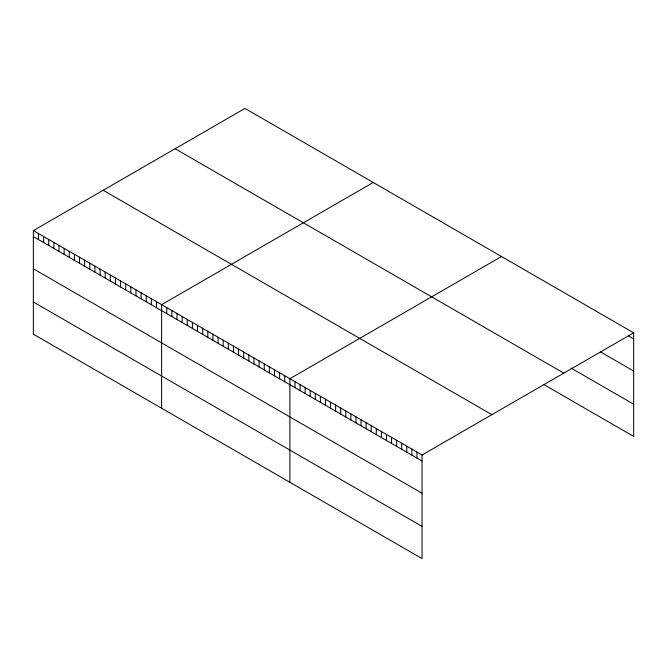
<?xml version="1.0" encoding="UTF-8"?>
<svg xmlns="http://www.w3.org/2000/svg" width="667" height="667" viewBox="0 0 667 667"><rect width="100%" height="100%" fill="white"/><g stroke="black" fill="none" stroke-linecap="round" stroke-linejoin="round"><path stroke-width="1" d="M33.35 230.582L422.036 454.994L422.036 558.587L33.35 334.184L33.35 230.582L244.964 108.413L633.65 332.816L633.65 436.418L543.855 384.567M373.228 182.466L161.614 304.644L161.614 408.237M501.492 256.52L289.887 378.698L289.887 482.291M422.036 454.994L633.65 332.816M628.564 335.91L633.65 338.844M600.608 351.968L633.65 371.044M570.96 368.026L633.65 404.219M175.129 148.733L563.815 373.136M103.185 190.27L491.871 414.674M33.35 236.61L422.036 461.022M33.35 268.809L422.036 493.213M33.35 301.984L422.036 526.388M416.958 452.059L416.958 458.087M411.873 449.124L411.873 455.152M406.787 446.19L406.787 452.218M401.709 443.255L401.709 449.283M396.623 440.32L396.623 446.348M391.546 437.385L391.546 443.413M386.46 434.45L386.46 440.478M381.374 431.516L381.374 437.544M376.296 428.581L376.296 434.609M371.211 425.646L371.211 431.674M366.125 422.711L366.125 428.739M361.047 419.776L361.047 425.804M355.961 416.842L355.961 422.87M350.875 413.907L350.875 419.935M345.798 410.972L345.798 417M340.712 408.037L340.712 414.065M335.634 405.102L335.634 411.13M330.549 402.168L330.549 408.196M325.463 399.233L325.463 405.261M320.385 396.298L320.385 402.326M315.299 393.363L315.299 399.391M310.213 390.428L310.213 396.456M305.136 387.502L305.136 393.522M300.05 384.567L300.05 390.587M294.964 381.632L294.964 387.652M284.751 375.729L284.751 381.757M279.623 372.77L279.623 378.798M274.496 369.81L274.496 375.838M269.36 366.842L269.36 372.87M264.232 363.882L264.232 369.91M259.104 360.922L259.104 366.95M253.969 357.962L253.969 363.982M248.841 354.994L248.841 361.022M243.705 352.034L243.705 358.062M238.578 349.074L238.578 355.102M233.45 346.106L233.45 352.134M228.314 343.146L228.314 349.175M223.187 340.187L223.187 346.215M218.059 337.227L218.059 343.247M212.923 334.259L212.923 340.287M207.796 331.299L207.796 337.327M202.66 328.339L202.66 334.367M197.532 325.371L197.532 331.399M192.404 322.411L192.404 328.439M187.269 319.451L187.269 325.479M182.141 316.492L182.141 322.511M177.013 313.523L177.013 319.551M171.878 310.564L171.878 316.592M166.75 307.604L166.75 313.632M156.487 301.676L156.487 307.704M151.359 298.716L151.359 304.744M146.223 295.756L146.223 301.776M141.096 292.788L141.096 298.816M135.968 289.828L135.968 295.856M130.832 286.868L130.832 292.896M125.704 283.909L125.704 289.928M120.569 280.94L120.569 286.968M115.441 277.981L115.441 284.009M110.313 275.021L110.313 281.04M105.178 272.053L105.178 278.081M100.05 269.093L100.05 275.121M94.922 266.133L94.922 272.161M89.787 263.173L89.787 269.193M84.659 260.205L84.659 266.233M79.523 257.245L79.523 263.273M74.396 254.285L74.396 260.305M69.268 251.317L69.268 257.345M64.132 248.357L64.132 254.385M59.004 245.398L59.004 251.426M53.877 242.438L53.877 248.458M48.741 239.47L48.741 245.498M43.613 236.51L43.613 242.538M38.478 233.55L38.478 239.57"/></g></svg>
